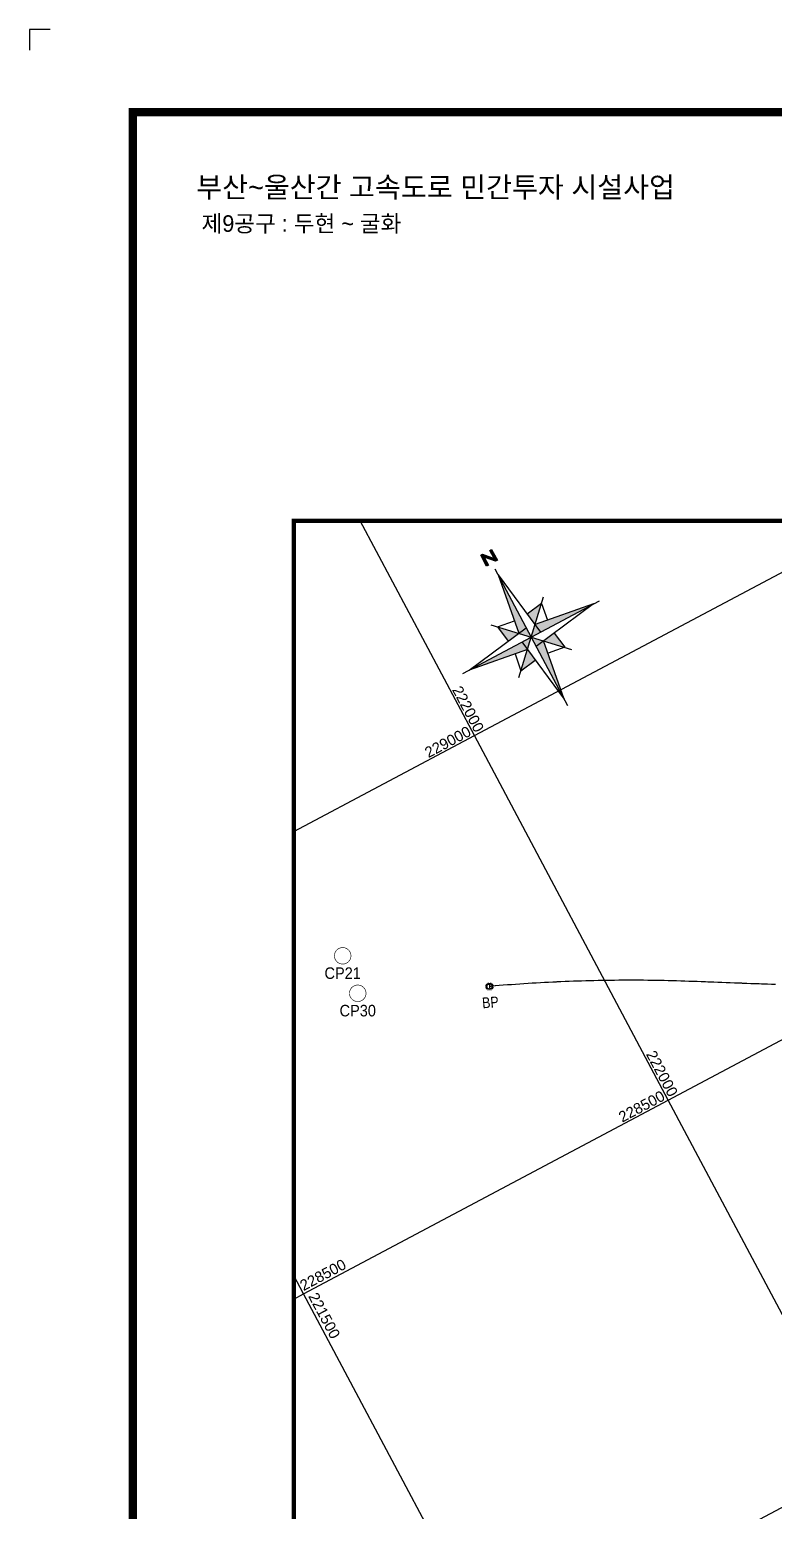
# Model space of a CAD drawing. Extents: x 228262 to 229103, y 224653 to 225247.
# Drawn here: x 228262.3 to 228442.7, y 224887.6 to 225246.6 of the extents above; entities that cross this region are included whole.
import ezdxf
from ezdxf.enums import TextEntityAlignment as Align

# ---------------------------------------------------------------- set-up
doc = ezdxf.new("R2010")
doc.units = 0
doc.header["$LTSCALE"] = 10
doc.header["$MEASUREMENT"] = 0
doc.layers.get('0').update_dxf_attribs({"linetype": 'CONTINUOUS'})
for name, color, linetype in [('CA-ALGN-CNTL', 2, 'CONTINUOUS'), ('CA-ALGN-IPSM', 2, 'CONTINUOUS'), ('CA-ALGN-STSM', 2, 'CONTINUOUS'), ('CA-ALGN-TEXT', 3, 'CONTINUOUS'), ('CV-AZMU', 3, 'CONTINUOUS'), ('CV-GRID-BORD', 4, 'CONTINUOUS'), ('CV-GRID-LINE', 1, 'CONTINUOUS'), ('CV-GRID-TEXT', 4, 'CONTINUOUS'), ('CV-SURV-SYMB', 3, 'CONTINUOUS'), ('CV-SURV-TEXT', 3, 'CONTINUOUS'), ('CX-BORD', 3, 'CONTINUOUS'), ('CX-BORD-LIN1', 4, 'CONTINUOUS'), ('CX-BORD-LIN2', 3, 'CONTINUOUS'), ('CX-BORD-TEX2', 7, 'CONTINUOUS'), ('CX-BORD-TEX3', 6, 'CONTINUOUS'), ('CX-MISC', 2, 'CONTINUOUS')]:
    doc.layers.add(name, color=color, linetype=linetype)
doc.styles.add('GTXT', font='Dotum.ttf')
doc.styles.get("Standard").update_dxf_attribs({"font": 'Dotum.ttf'})
doc.styles.add('TB_TEXT', font='Dotum.ttf')
doc.styles.add('TB_WBTXT', font='Dotum.ttf')
doc.styles.add('TB_WMTXT', font='Dotum.ttf')

# ---------------------------------------------------------------- blocks, each defined once
blk = doc.blocks.new('CXBLKA1-KHCA1')
at = {"layer": 'CX-BORD-LIN1', "const_width": 2}
blk.add_lwpolyline([(796, 0), (0, 0), (0, 554), (796, 554)], close=True, dxfattribs=at)
at = {"layer": 'CX-MISC'}
blk.add_lwpolyline([(-20, 574), (-25, 574), (-25, 569)], dxfattribs=at)
at = {"layer": 'CX-BORD-LIN1', "style": 'TB_TEXT'}
for tag, height, p in [('TR_RDAT4', 3.5, (317.5, 27)), ('TR_DGN4', 3.5, (459.12, 27)), ('TR_CHK4', 3.5, (499.12, 27)), ('TR_APP4', 3.5, (539.12, 27)), ('TR_RNUM4', 3, (285.11, 26.64)), ('TR_RNUM3', 3, (285.11, 20.64)), ('TR_RDAT3', 3.5, (317.5, 21)), ('TR_DGN3', 3.5, (459.12, 21)), ('TR_CHK3', 3.5, (499.12, 21)), ('TR_APP3', 3.5, (539.12, 21)), ('TR_RNUM2', 3, (285.11, 14.64)), ('TR_RDAT2', 3.5, (317.5, 15)), ('TR_DGN2', 3.5, (459.12, 15)), ('TR_CHK2', 3.5, (499.12, 15)), ('TR_APP2', 3.5, (539.12, 15)), ('TR_DGN1', 3.5, (459.12, 9)), ('TR_CHK1', 3.5, (499.12, 9)), ('TR_RNUM1', 3, (285.11, 8.64)), ('TR_RDAT1', 3.5, (317.5, 9)), ('TR_APP1', 3.5, (539.12, 9))]:
    blk.add_attdef(tag, text='', height=height, dxfattribs=at).set_placement(p, align=Align.MIDDLE_CENTER)
for tag, p in [('TR_RCON4', (342.3, 27)), ('TR_RCON3', (342.3, 21)), ('TR_RCON2', (342.3, 15)), ('TR_RCON1', (342.3, 9))]:
    blk.add_attdef(tag, text='', height=3.5, dxfattribs=at).set_placement(p, align=Align.MIDDLE_LEFT)
at = {"layer": 'CX-BORD-LIN2', "style": 'TB_TEXT'}
blk.add_attdef('TD_VERSION', text='', height=3, rotation=90, dxfattribs=at).set_placement((800.5, 48.01), align=Align.MIDDLE_CENTER)
at = {"layer": 'CX-BORD-TEX2', "style": 'TB_WMTXT'}
for tag, height, p in [('TB_CNAME', 5, (15.34, 531.83)), ('TB_CSCOP', 4, (16.63, 523.83))]:
    blk.add_attdef(tag, text='', height=height, dxfattribs=at).set_placement(p, align=Align.BOTTOM_LEFT)
at = {"layer": 'CX-BORD-TEX2', "style": 'TB_WBTXT'}
for tag, height, p in [('TB_MTITIL', 10, (398, 533.33)), ('TB_STITL', 7, (398, 518.33))]:
    blk.add_attdef(tag, text='', height=height, dxfattribs=at).set_placement(p, align=Align.MIDDLE_CENTER)
at = {"layer": 'CX-BORD-TEX3', "style": 'TB_TEXT'}
for tag, height, p in [('TD_DCOMP', 4.5, (217.5, 25)), ('TD_CSECT', 4.5, (611, 25)), ('TD_DNAME_TOP', 4.5, (755, 25)), ('TD_DNAME_MAIN', 4.5, (755, 19.01)), ('TD_CCOMP', 4.5, (217.5, 15)), ('TD_HSCAL', 4.5, (626.7, 15.24)), ('TD_VSCAL', 4.5, (655.78, 15.24)), ('TD_DNAME_BOT', 3, (755, 13.65)), ('TD_CNAME', 4.5, (65, 5.75)), ('TD_FIELD', 4.5, (182.5, 5.53)), ('TD_CSTEP', 4.5, (253.24, 5.53)), ('TD_DWGCODE', 4.5, (641, 5.39)), ('TD_DWGNO', 4.5, (755, 5.39))]:
    blk.add_attdef(tag, text='', height=height, dxfattribs=at).set_placement(p, align=Align.MIDDLE_CENTER)
at = {"layer": 'CX-BORD-TEX3', "style": 'TB_TEXT', "width": 0.9}
blk.add_attdef('TD_CDIST', text='', height=4.5, dxfattribs=at).set_placement((656, 25), align=Align.MIDDLE_CENTER)
blk = doc.blocks.new('CXBEAR2')
blk.add_hatch(color=256).paths.add_polyline_path([(23.25, -1.5), (20.25, -1.5), (20.25, -1), (22.49, 1), (20.25, 1), (20.25, 1.5), (23.25, 1.5), (23.25, 1), (21.01, -1), (23.25, -1)])
for p, q in [((0, 18.75), (0, -18.75)), ((-2.22, 2.22), (0, 17.05)), ((0, 17.05), (2.56, 0)), ((-7.23, 7.23), (7.23, -7.23)), ((7.23, 7.23), (-7.23, -7.23)), ((-1.75, 5.37), (-6.03, 6.03)), ((-6.03, 6.03), (-5.37, 1.75)), ((6.03, 6.03), (1.75, 5.37)), ((6.03, 6.03), (5.37, 1.75)), ((0, 2.56), (-17.05, 0)), ((17.05, 0), (2.22, 2.22)), ((23.25, 1), (23.25, 1)), ((18.75, 0), (-18.75, 0)), ((-17.05, 0), (-2.22, -2.22)), ((-6.03, -6.03), (-5.37, -1.75)), ((0, -17.05), (-2.56, 0)), ((17.05, 0), (0, -2.56)), ((0, -17.05), (2.22, -2.22)), ((6.03, -6.03), (5.37, -1.75)), ((-1.75, -5.37), (-6.03, -6.03)), ((6.03, -6.03), (1.75, -5.37))]:
    blk.add_line(p, q)
blk.add_lwpolyline([(23.25, -1.5), (20.25, -1.5), (20.25, -1), (22.49, 1), (20.25, 1), (20.25, 1.5), (23.25, 1.5), (23.25, 1), (21.01, -1), (23.25, -1)], close=True)
for points in [[(0, 17.05), (-2.22, 2.22), (0, 0)], [(-6.03, 6.03), (-5.37, 1.75), (-2.22, 2.22)], [(6.03, 6.03), (1.75, 5.37), (2.22, 2.22)], [(17.05, 0), (2.22, 2.22), (0, 0)], [(0, 0), (-17.05, 0), (-2.22, -2.22)], [(-2.22, -2.22), (-1.75, -5.37), (-6.03, -6.03)], [(0, 0), (2.22, -2.22), (0, -17.05)], [(5.37, -1.75), (6.03, -6.03), (2.22, -2.22)]]:
    blk.add_solid(points)
blk = doc.blocks.new('CVSVCPM')
at = {"const_width": 0.15}
blk.add_lwpolyline([(0, 2, -1), (0, -2, -1), (0, 2)], format="xyb", dxfattribs=at)
at = {"style": 'GTXT', "flags": 1}
blk.add_attdef('NO', text='', height=2.5, dxfattribs=at).set_placement((0, 4.76), align=Align.MIDDLE)
blk = doc.blocks.new('CASTAMM')
blk.add_line((0, -1.5), (0, 1.5))
blk.add_circle((0, 0), 1.3)
at = {"style": 'GTXT', "flags": 1}
for tag, p in [('XSEC_DAT', (0, -6.85)), ('STA_DST', (0, -3.62))]:
    blk.add_attdef(tag, text='', height=2.5, dxfattribs=at).set_placement(p, align=Align.MIDDLE)
blk = doc.blocks.new('CAIPMRK')
at = {"const_width": 0.1}
blk.add_lwpolyline([(-2, 0, -1), (2, 0, -1)], format="xyb", close=True, dxfattribs=at)
blk.add_circle((0, 0), 1.5)

msp = doc.modelspace()

# ---------------------------------------------------------------- linework, layer by layer
at = {"layer": 'CA-ALGN-CNTL'}
msp.add_lwpolyline([(228442.98, 225015.24), (228441.98, 225015.28), (228440.98, 225015.32), (228439.98, 225015.35), (228439.58, 225015.37), (228439.58, 225015.37), (228438.99, 225015.39), (228437.99, 225015.43), (228437.89, 225015.43), (228436.99, 225015.46), (228435.99, 225015.5), (228435.49, 225015.52), (228435.29, 225015.53), (228434.99, 225015.54), (228434.79, 225015.55), (228433.99, 225015.58), (228432.99, 225015.61), (228431.99, 225015.65), (228430.99, 225015.69), (228429.99, 225015.72), (228428.99, 225015.76), (228427.99, 225015.8), (228426.99, 225015.84), (228426.59, 225015.85), (228425.99, 225015.87), (228424.99, 225015.91), (228424, 225015.95), (228423, 225015.98), (228422.26, 225016.01), (228422, 225016.02), (228421, 225016.06), (228420, 225016.09), (228419, 225016.12), (228418, 225016.15), (228417, 225016.17), (228416, 225016.19), (228415, 225016.21), (228414, 225016.23), (228413, 225016.24), (228412, 225016.26), (228411, 225016.27), (228410, 225016.27), (228409, 225016.28), (228408, 225016.28), (228407, 225016.28), (228406, 225016.27), (228405, 225016.27), (228404, 225016.26), (228403, 225016.25), (228402, 225016.24), (228401.8, 225016.23), (228401, 225016.22), (228400, 225016.2), (228399, 225016.18), (228398, 225016.15), (228397, 225016.13), (228396, 225016.1), (228395, 225016.07), (228394, 225016.03), (228393, 225016), (228392, 225015.96), (228391.01, 225015.92), (228390.01, 225015.87), (228389.81, 225015.86), (228389.01, 225015.82), (228388.01, 225015.78), (228387.51, 225015.75), (228387.01, 225015.72), (228386.01, 225015.67), (228385.01, 225015.61), (228384.01, 225015.55), (228383.02, 225015.49), (228382.02, 225015.42), (228381.02, 225015.36), (228380.02, 225015.29), (228379.03, 225015.21), (228378.03, 225015.14), (228377.03, 225015.06), (228376.04, 225014.98), (228375.14, 225014.91), (228375.04, 225014.9), (228374.04, 225014.81), (228373.7, 225014.78), (228373.7, 225014.78)], dxfattribs=at)
at = {"layer": 'CV-GRID-BORD', "const_width": 1}
msp.add_lwpolyline([(228326.31, 224791.56), (228625.22, 224791.56), (228625.22, 225127.58), (228326.31, 225127.58)], close=True, dxfattribs=at)
at = {"layer": 'CV-GRID-LINE', "linetype": 'Continuous'}
for p, q in [((228370.04, 225075.54), (228342.37, 225127.58)), ((228370.04, 225075.54), (228342.37, 225127.58)), ((228370.04, 225075.54), (228342.37, 225127.58)), ((228370.04, 225075.54), (228342.37, 225127.58)), ((228370.04, 225075.54), (228342.37, 225127.58)), ((228370.04, 225075.54), (228458.33, 225122.49)), ((228370.04, 225075.54), (228458.33, 225122.49)), ((228370.04, 225075.54), (228458.33, 225122.49)), ((228370.04, 225075.54), (228458.33, 225122.49)), ((228370.04, 225075.54), (228458.33, 225122.49)), ((228326.31, 225052.29), (228370.04, 225075.54)), ((228326.31, 225052.29), (228370.04, 225075.54)), ((228326.31, 225052.29), (228370.04, 225075.54)), ((228326.31, 225052.29), (228370.04, 225075.54)), ((228326.31, 225052.29), (228370.04, 225075.54)), ((228416.98, 224987.25), (228370.04, 225075.54)), ((228416.98, 224987.25), (228370.04, 225075.54)), ((228416.98, 224987.25), (228370.04, 225075.54)), ((228416.98, 224987.25), (228370.04, 225075.54)), ((228416.98, 224987.25), (228370.04, 225075.54)), ((228416.98, 224987.25), (228505.28, 225034.2)), ((228416.98, 224987.25), (228505.28, 225034.2)), ((228416.98, 224987.25), (228505.28, 225034.2)), ((228416.98, 224987.25), (228505.28, 225034.2)), ((228416.98, 224987.25), (228505.28, 225034.2)), ((228328.69, 224940.3), (228416.98, 224987.25)), ((228328.69, 224940.3), (228416.98, 224987.25)), ((228328.69, 224940.3), (228416.98, 224987.25)), ((228328.69, 224940.3), (228416.98, 224987.25)), ((228328.69, 224940.3), (228416.98, 224987.25)), ((228463.93, 224898.95), (228416.98, 224987.25)), ((228463.93, 224898.95), (228416.98, 224987.25)), ((228463.93, 224898.95), (228416.98, 224987.25)), ((228463.93, 224898.95), (228416.98, 224987.25)), ((228463.93, 224898.95), (228416.98, 224987.25)), ((228328.69, 224940.3), (228326.31, 224944.77)), ((228328.69, 224940.3), (228326.31, 224944.77)), ((228328.69, 224940.3), (228326.31, 224944.77)), ((228328.69, 224940.3), (228326.31, 224944.77)), ((228328.69, 224940.3), (228326.31, 224944.77)), ((228326.31, 224939.04), (228328.69, 224940.3)), ((228375.64, 224852.01), (228328.69, 224940.3)), ((228375.64, 224852.01), (228328.69, 224940.3)), ((228375.64, 224852.01), (228328.69, 224940.3)), ((228375.64, 224852.01), (228328.69, 224940.3)), ((228375.64, 224852.01), (228328.69, 224940.3)), ((228375.64, 224852.01), (228463.93, 224898.95)), ((228375.64, 224852.01), (228463.93, 224898.95)), ((228375.64, 224852.01), (228463.93, 224898.95)), ((228375.64, 224852.01), (228463.93, 224898.95)), ((228375.64, 224852.01), (228463.93, 224898.95))]:
    msp.add_line(p, q, dxfattribs=at)

# ---------------------------------------------------------------- block references
at = {"layer": 'CA-ALGN-IPSM', "xscale": 0.5, "yscale": 0.5}
msp.add_blockref('CAIPMRK', (228373.7, 225014.78), dxfattribs=at)
at = {"layer": 'CA-ALGN-STSM', "xscale": 0.5, "yscale": 0.5, "zscale": 0.5, "rotation": 185.0180736426935}
msp.add_blockref('CASTAMM', (228373.7, 225014.78), dxfattribs=at)
at = {"layer": 'CV-AZMU', "rotation": 118.0000040448522}
msp.add_blockref('CXBEAR2', (228383.81, 225099.43), dxfattribs=at)
at = {"layer": 'CV-SURV-SYMB'}
for p, rotation in [((228338.14, 225022.21), 180.0000040425014), ((228338.14, 225022.21), 90.00000404250149), ((228341.79, 225013.13), 180.0000040425014), ((228341.79, 225013.13), 90.00000404250149)]:
    msp.add_blockref('CVSVCPM', p, dxfattribs=dict(at, rotation=rotation))
at = {"layer": 'CX-BORD'}
ref = msp.add_blockref('CXBLKA1-KHCA1', (228287.33, 224672.57), dxfattribs=at)
ref.add_attrib('TB_CNAME', '부산~울산간 고속도로 민간투자 시설사업', dxfattribs={"layer": 'CX-BORD-TEX2', "height": 5, "style": 'TB_WMTXT'}).set_placement((228302.68, 225204.4), align=Align.BOTTOM_LEFT)
ref.add_attrib('TB_CSCOP', '제9공구 : 두현 ~ 굴화', dxfattribs={"layer": 'CX-BORD-TEX2', "height": 4, "style": 'TB_WMTXT'}).set_placement((228303.97, 225196.4), align=Align.BOTTOM_LEFT)

# ---------------------------------------------------------------- texts
at = {"layer": 'CA-ALGN-TEXT', "width": 0.837405}
msp.add_text('BP', height=2.6, rotation=4.5965, dxfattribs=at).set_placement((228372.02, 225009.48), (228376.01, 225009.81), align=Align.FIT)
at = {"layer": 'CV-GRID-TEXT', "width": 0.94962}
for s, rotation, p, p2 in [('222000', 298, (228364.57, 225086.68), (228370.2, 225076.08)), ('222000', 298, (228364.57, 225086.68), (228370.2, 225076.08)), ('222000', 298, (228364.57, 225086.68), (228370.2, 225076.08)), ('222000', 298, (228364.57, 225086.68), (228370.2, 225076.08)), ('222000', 298, (228364.57, 225086.68), (228370.2, 225076.08)), ('229000', 28, (228358.9, 225070.07), (228369.5, 225075.71)), ('229000', 28, (228358.9, 225070.07), (228369.5, 225075.71)), ('229000', 28, (228358.9, 225070.07), (228369.5, 225075.71)), ('229000', 28, (228358.9, 225070.07), (228369.5, 225075.71)), ('229000', 28, (228358.9, 225070.07), (228369.5, 225075.71)), ('222000', 298, (228411.52, 224998.38), (228417.15, 224987.79)), ('222000', 298, (228411.52, 224998.38), (228417.15, 224987.79)), ('222000', 298, (228411.52, 224998.38), (228417.15, 224987.79)), ('222000', 298, (228411.52, 224998.38), (228417.15, 224987.79)), ('222000', 298, (228411.52, 224998.38), (228417.15, 224987.79)), ('228500', 28, (228405.85, 224981.78), (228416.44, 224987.41)), ('228500', 28, (228405.85, 224981.78), (228416.44, 224987.41)), ('228500', 28, (228405.85, 224981.78), (228416.44, 224987.41)), ('228500', 28, (228405.85, 224981.78), (228416.44, 224987.41)), ('228500', 28, (228405.85, 224981.78), (228416.44, 224987.41)), ('228500', 28, (228328.68, 224940.97), (228339.27, 224946.6)), ('221500', 298, (228329.74, 224939.74), (228335.38, 224929.15))]:
    msp.add_text(s, height=2.6, rotation=rotation, dxfattribs=at).set_placement(p, p2, align=Align.FIT)
at = {"layer": 'CV-SURV-TEXT', "width": 0.894319}
for s, p, p2 in [('CP21', (228333.74, 225016.61), (228342.54, 225016.61)), ('CP30', (228337.39, 225007.53), (228346.19, 225007.53))]:
    msp.add_text(s, height=2.8, rotation=0, dxfattribs=at).set_placement(p, p2, align=Align.FIT)

doc.saveas('drawing.dxf')
